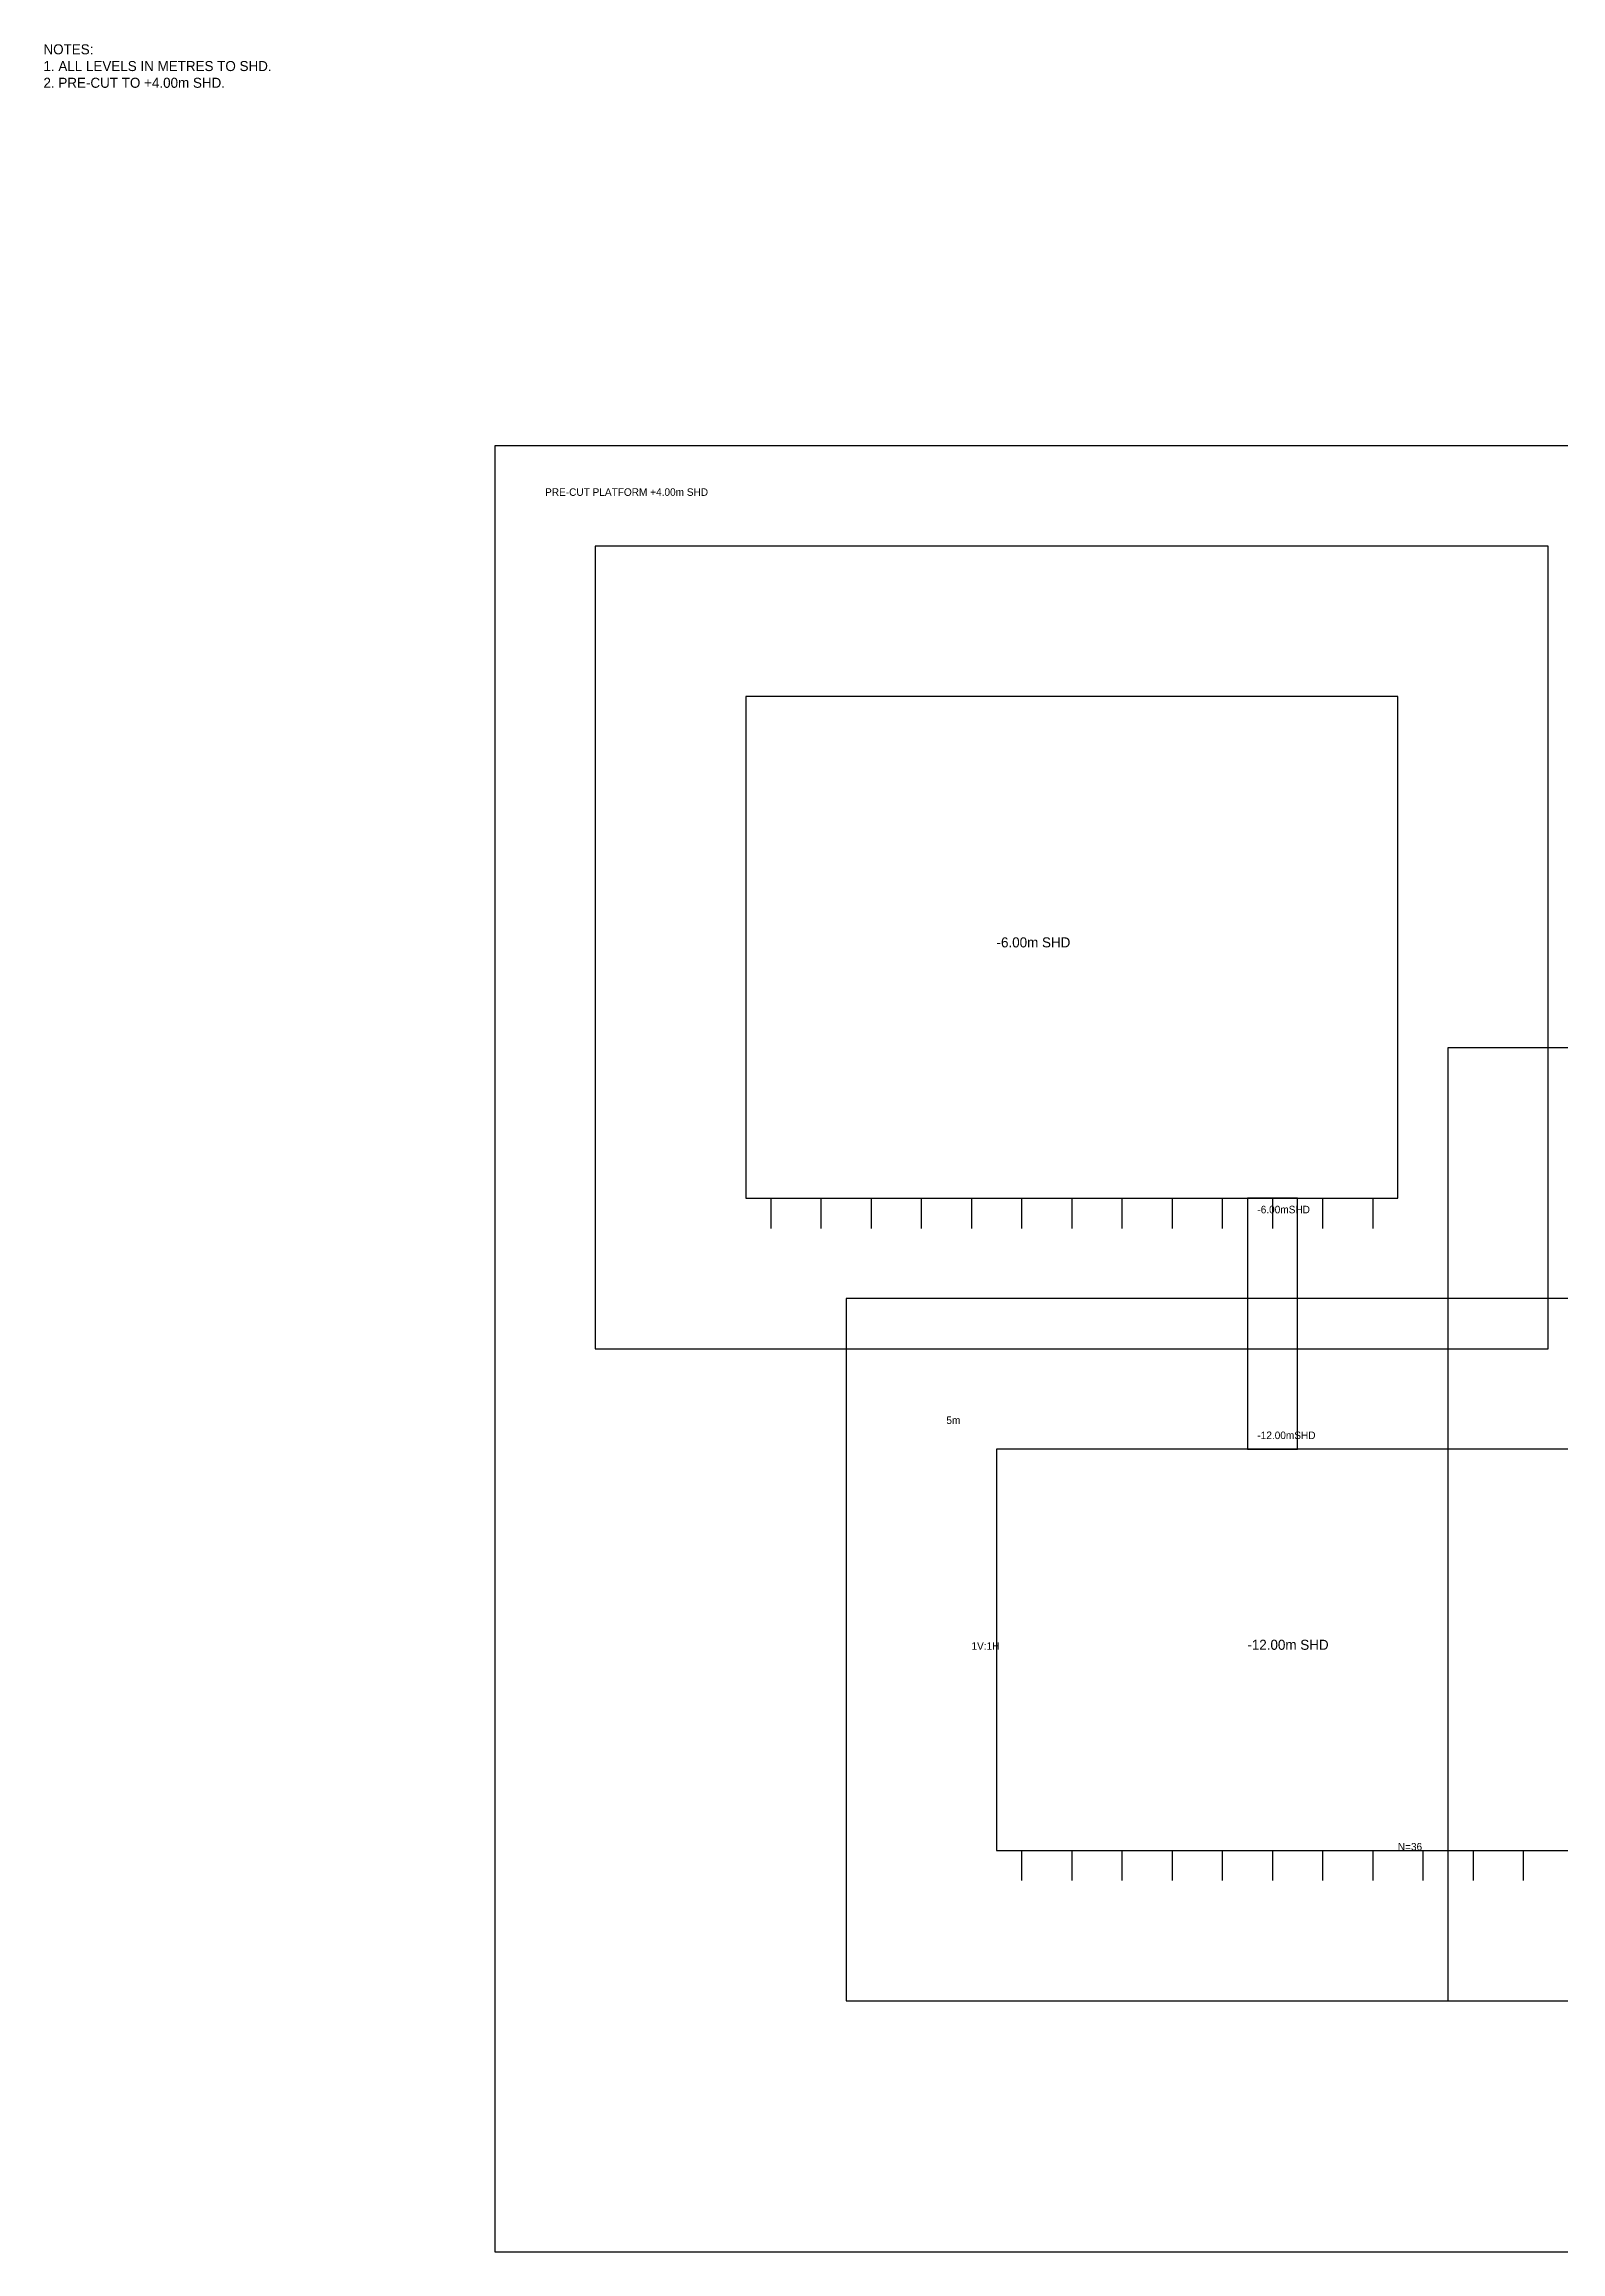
# Model space of a CAD drawing. Header units: metres. Extents: x 45960 to 46550, y 35120 to 35560.
# Drawn here: x 45960.1 to 46262.5, y 35120 to 35560 of the extents above; entities that cross this region are included whole.
import ezdxf

# ---------------------------------------------------------------- set-up
doc = ezdxf.new("R2010")
doc.units = ezdxf.units.M
for name, color, linetype in [('C-BOUNDARY', 1, 'Continuous'), ('C-DIMS', 3, 'Continuous'), ('C-ERSS-PLATFORM', 5, 'Continuous'), ('C-ERSS-SLOPE', 8, 'Continuous'), ('C-ERSS-TEXT', 7, 'Continuous'), ('C-NOTES', 7, 'Continuous')]:
    doc.layers.add(name, color=color, linetype=linetype)

# ---------------------------------------------------------------- blocks, each defined once
blk = doc.blocks.new('LVL_LABEL')
at = {"layer": 'C-ERSS-TEXT'}
blk.add_text('-6.00m SHD', height=2, dxfattribs=at).set_placement((0, 0))

msp = doc.modelspace()

# ---------------------------------------------------------------- linework, layer by layer
at = {"layer": 'C-BOUNDARY'}
msp.add_lwpolyline([(46050, 35120), (46550, 35120), (46550, 35480), (46050, 35480)], close=True, dxfattribs=at)
at = {"layer": 'C-ERSS-PLATFORM'}
for points in [[(46100, 35330), (46230, 35330), (46230, 35430), (46100, 35430)], [(46200, 35280), (46210, 35280), (46210, 35330), (46200, 35330)], [(46150, 35200), (46270, 35200), (46270, 35280), (46150, 35280)]]:
    msp.add_lwpolyline(points, close=True, dxfattribs=at)
at = {"layer": 'C-ERSS-SLOPE'}
for p, q in [((46105, 35330), (46105, 35324)), ((46115, 35330), (46115, 35324)), ((46125, 35330), (46125, 35324)), ((46135, 35330), (46135, 35324)), ((46145, 35330), (46145, 35324)), ((46155, 35330), (46155, 35324)), ((46165, 35330), (46165, 35324)), ((46175, 35330), (46175, 35324)), ((46185, 35330), (46185, 35324)), ((46195, 35330), (46195, 35324)), ((46205, 35330), (46205, 35324)), ((46215, 35330), (46215, 35324)), ((46225, 35330), (46225, 35324)), ((46155, 35200), (46155, 35194)), ((46165, 35200), (46165, 35194)), ((46175, 35200), (46175, 35194)), ((46185, 35200), (46185, 35194)), ((46195, 35200), (46195, 35194)), ((46205, 35200), (46205, 35194)), ((46215, 35200), (46215, 35194)), ((46225, 35200), (46225, 35194)), ((46235, 35200), (46235, 35194)), ((46245, 35200), (46245, 35194)), ((46255, 35200), (46255, 35194))]:
    msp.add_line(p, q, dxfattribs=at)
for points in [[(46070, 35300), (46260, 35300), (46260, 35460), (46070, 35460)], [(46240, 35170), (46450, 35170), (46450, 35360), (46240, 35360)], [(46120, 35170), (46300, 35170), (46300, 35310), (46120, 35310)]]:
    msp.add_lwpolyline(points, close=True, dxfattribs=at)

# ---------------------------------------------------------------- block references
at = {"layer": 'C-ERSS-TEXT'}
msp.add_blockref('LVL_LABEL', (46150, 35380), dxfattribs=at)

# ---------------------------------------------------------------- texts
at = {"layer": 'C-DIMS'}
for s, p in [('5m', (46140, 35285)), ('1V:1H', (46145, 35240))]:
    msp.add_text(s, height=1.5, dxfattribs=at).set_placement(p)
at = {"layer": 'C-ERSS-TEXT'}
for s, height, p in [('-6.00mSHD', 1.5, (46202, 35327)), ('-12.00mSHD', 1.5, (46202, 35282)), ('-12.00m SHD', 2, (46200, 35240))]:
    msp.add_text(s, height=height, dxfattribs=at).set_placement(p)
at = {"layer": 'C-NOTES'}
for s, p in [('PRE-CUT PLATFORM +4.00m SHD', (46060, 35470)), ('N=36', (46230, 35200))]:
    msp.add_text(s, height=1.5, dxfattribs=at).set_placement(p)
at = {"layer": 'C-NOTES', "insert": (45960, 35560), "char_height": 2, "attachment_point": 1}
msp.add_mtext('NOTES:\\P1. ALL LEVELS IN METRES TO SHD.\\P2. PRE-CUT TO +4.00m SHD.', dxfattribs=at)

doc.saveas('drawing.dxf')
